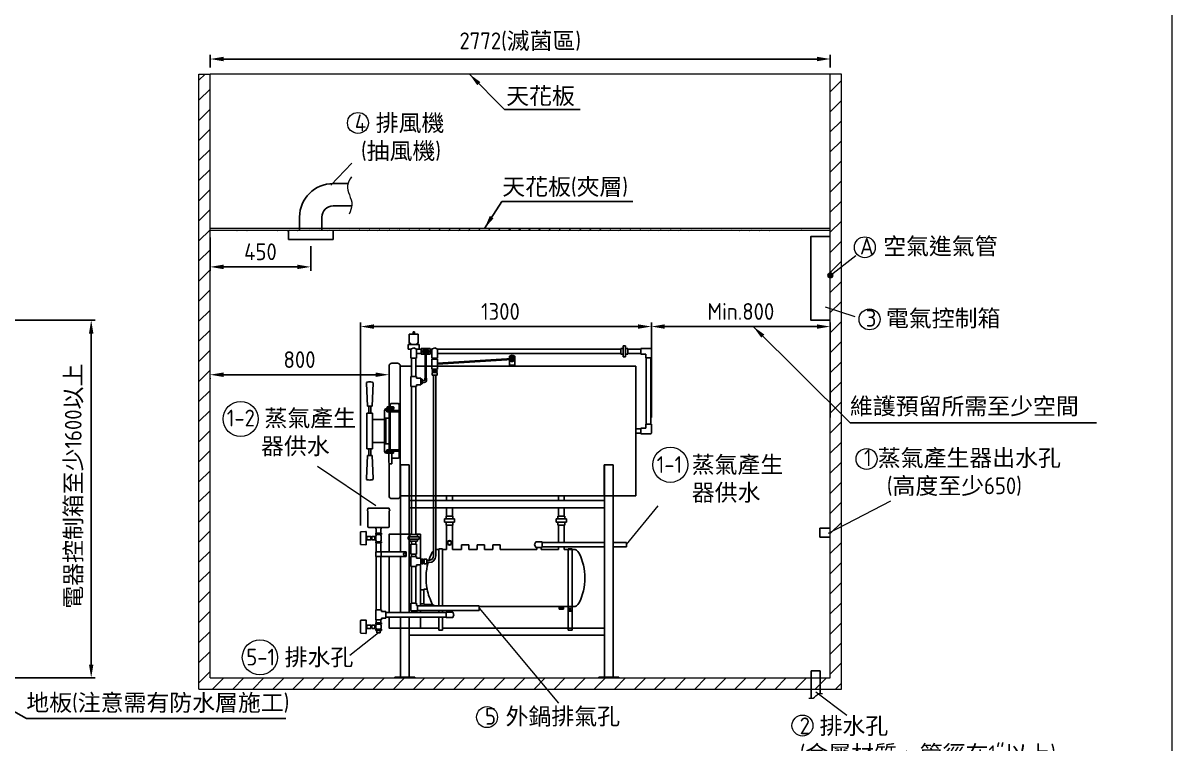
# Model space of a CAD drawing. Header units: millimetres. Extents: x -210824 to -199104, y -6472 to 1768.
# Drawn here: x -204240 to -199104, y -4334 to -1115 of the extents above; entities that cross this region are included whole.
import ezdxf

# ---------------------------------------------------------------- set-up
doc = ezdxf.new("R2010")
doc.units = ezdxf.units.MM
doc.linetypes.add('HIDDEN', pattern=[9.525, 6.35, -3.175])
doc.linetypes.add('HIDDEN2', pattern=[4.7625, 3.175, -1.5875])
doc.layers.get('0').update_dxf_attribs({"lineweight": 25})
for name, color, linetype, lineweight in [('D', 3, 'Continuous', 13), ('F', 7, 'Continuous', 15), ('H', 2, 'HIDDEN', 15), ('HIDDEN', 1, 'HIDDEN2', 9), ('S', 4, 'Continuous', 15), ('線段', 7, 'Continuous', 25)]:
    doc.layers.add(name, color=color, linetype=linetype, lineweight=lineweight)
doc.styles.get("Standard").update_dxf_attribs({"font": 'KAIU.TTF'})
doc.styles.add('STU25', font='isocp2.shx')
doc.dimstyles.new('STU25', dxfattribs={"dimscale": 30, "dimtxt": 2.5, "dimasz": 2, "dimexe": 0.6, "dimexo": 1, "dimgap": 1, "dimtad": 1, "dimdsep": 46, "dimtxsty": 'STU25', "dimcen": 2, "dimazin": 2, "dimtfac": 1, "dimtmove": 0, "dimatfit": 3, "dimfxl": 0, "dimtolj": 1, "dimtzin": 0, "dimarcsym": 0})
doc.dimstyles.new('STU25$7', dxfattribs={"dimscale": 30, "dimtxt": 2.5, "dimasz": 2, "dimexe": 1.25, "dimexo": 0.625, "dimgap": 1, "dimtad": 0, "dimdec": 4, "dimdsep": 46, "dimtxsty": 'STU25', "dimcen": 2.5, "dimazin": 2, "dimtfac": 1, "dimtdec": 4, "dimtmove": 0, "dimatfit": 3, "dimfxl": 0, "dimtolj": 1, "dimtzin": 0, "dimarcsym": 0})

# ---------------------------------------------------------------- blocks, each defined once
blk = doc.blocks.new('*D1')
at = {"layer": 'D', "color": 0, "lineweight": -2}
for p, q in [((-202731.5, -3361.7), (-202731.5, -2454.4)), ((-201431.5, -2879.4), (-201431.5, -2454.4)), ((-202671.5, -2472.4), (-201491.5, -2472.4))]:
    blk.add_line(p, q, dxfattribs=at)
at = {"layer": 'D', "color": 0}
for points in [[(-202671.5, -2462.4), (-202671.5, -2482.4), (-202731.5, -2472.4)], [(-201491.5, -2482.4), (-201491.5, -2462.4), (-201431.5, -2472.4)]]:
    blk.add_solid(points, dxfattribs=at)
at = {"layer": 'Defpoints', "color": 0}
for p in [(-201431.5, -2472.4), (-201431.5, -2909.4), (-202731.5, -3391.7)]:
    blk.add_point(p, dxfattribs=at)
at = {"layer": 'D', "color": 0, "insert": (-202105.9, -2404.9), "char_height": 75, "attachment_point": 5, "style": 'STU25'}
blk.add_mtext('\\A1;1300', dxfattribs=at)
blk = doc.blocks.new('*D3')
at = {"layer": 'D', "color": 0, "lineweight": -2}
for p, q in [((-203403.7, -2073.5), (-203403.7, -2223.5)), ((-202953.7, -2112.7), (-202953.7, -2223.5)), ((-203343.7, -2205.5), (-203013.7, -2205.5))]:
    blk.add_line(p, q, dxfattribs=at)
at = {"layer": 'D', "color": 0}
for points in [[(-203343.7, -2195.5), (-203343.7, -2215.5), (-203403.7, -2205.5)], [(-203013.7, -2215.5), (-203013.7, -2195.5), (-202953.7, -2205.5)]]:
    blk.add_solid(points, dxfattribs=at)
at = {"layer": 'Defpoints', "color": 0}
for p in [(-203403.7, -2043.5), (-202953.7, -2082.7), (-202953.7, -2205.5)]:
    blk.add_point(p, dxfattribs=at)
at = {"layer": 'D', "color": 0, "insert": (-203178.7, -2138), "char_height": 75, "attachment_point": 5, "style": 'STU25'}
blk.add_mtext('\\A1;450', dxfattribs=at)
blk = doc.blocks.new('*D7')
at = {"layer": 'D', "color": 0, "lineweight": -2}
for p, q in [((-204617.4, -2443.5), (-203917.2, -2443.5)), ((-203935.2, -3983.5), (-203935.2, -2503.5)), ((-204278.5, -4043.5), (-203917.2, -4043.5))]:
    blk.add_line(p, q, dxfattribs=at)
at = {"layer": 'D', "color": 0}
for points in [[(-203925.2, -2503.5), (-203945.2, -2503.5), (-203935.2, -2443.5)], [(-203945.2, -3983.5), (-203925.2, -3983.5), (-203935.2, -4043.5)]]:
    blk.add_solid(points, dxfattribs=at)
at = {"layer": 'Defpoints', "color": 0}
for p in [(-204647.4, -2443.5), (-203935.2, -2443.5), (-204308.5, -4043.5)]:
    blk.add_point(p, dxfattribs=at)
at = {"layer": 'D', "color": 0, "insert": (-204011.2, -3186), "char_height": 75, "attachment_point": 5, "rotation": 90, "style": 'STU25'}
blk.add_mtext('\\A1;{\\f標楷體|b0|i0|c136|p65;電器控制箱至少}1600{\\f標楷體|b0|i0|c136|p65;以上}', dxfattribs=at)
blk = doc.blocks.new('*D10')
at = {"layer": 'D', "color": 0, "lineweight": -2}
for p, q in [((-203403.7, -1313.5), (-203403.7, -1258.1)), ((-203343.7, -1276.1), (-200691.5, -1276.1)), ((-200631.5, -1313.5), (-200631.5, -1258.1))]:
    blk.add_line(p, q, dxfattribs=at)
at = {"layer": 'D', "color": 0}
for points in [[(-203343.7, -1266.1), (-203343.7, -1286.1), (-203403.7, -1276.1)], [(-200691.5, -1286.1), (-200691.5, -1266.1), (-200631.5, -1276.1)]]:
    blk.add_solid(points, dxfattribs=at)
at = {"layer": 'Defpoints', "color": 0}
for p in [(-200631.5, -1276.1), (-203403.7, -1343.5), (-200631.5, -1343.5)]:
    blk.add_point(p, dxfattribs=at)
at = {"layer": 'D', "color": 0, "insert": (-202017.6, -1198.9), "char_height": 75, "attachment_point": 5, "style": 'STU25'}
blk.add_mtext('\\A1;2772({\\f標楷體|b0|i0|c136|p65;滅菌區})', dxfattribs=at)
blk = doc.blocks.new('*D11')
at = {"layer": 'D', "color": 0, "lineweight": -2}
for p, q in [((-203403.7, -2702.4), (-203403.7, -2705.6)), ((-202663.7, -2687.6), (-203343.7, -2687.6)), ((-202603.7, -2691.5), (-202603.7, -2705.6))]:
    blk.add_line(p, q, dxfattribs=at)
at = {"layer": 'D', "color": 0}
for points in [[(-203343.7, -2677.6), (-203343.7, -2697.6), (-203403.7, -2687.6)], [(-202663.7, -2697.6), (-202663.7, -2677.6), (-202603.7, -2687.6)]]:
    blk.add_solid(points, dxfattribs=at)
at = {"layer": 'Defpoints', "color": 0}
for p in [(-202603.7, -2661.5), (-203403.7, -2672.4), (-203403.7, -2687.6)]:
    blk.add_point(p, dxfattribs=at)
at = {"layer": 'D', "color": 0, "insert": (-203004, -2620.1), "char_height": 75, "attachment_point": 5, "style": 'STU25'}
blk.add_mtext('\\A1;{\\Fisocp2.shx;800}', dxfattribs=at)
blk = doc.blocks.new('*D18')
at = {"layer": 'D', "color": 0, "lineweight": -2}
for p, q in [((-201431.5, -2879.4), (-201431.5, -2454.4)), ((-200631.5, -2879.4), (-200631.5, -2454.4)), ((-201371.5, -2472.4), (-200691.5, -2472.4))]:
    blk.add_line(p, q, dxfattribs=at)
at = {"layer": 'D', "color": 0}
for points in [[(-201371.5, -2462.4), (-201371.5, -2482.4), (-201431.5, -2472.4)], [(-200691.5, -2482.4), (-200691.5, -2462.4), (-200631.5, -2472.4)]]:
    blk.add_solid(points, dxfattribs=at)
at = {"layer": 'Defpoints', "color": 0}
for p in [(-200631.5, -2472.4), (-201431.5, -2909.4), (-200631.5, -2909.4)]:
    blk.add_point(p, dxfattribs=at)
at = {"layer": 'D', "color": 0, "insert": (-201031.5, -2404.9), "char_height": 75, "attachment_point": 5, "style": 'STU25'}
blk.add_mtext('\\A1;Min.800', dxfattribs=at)

msp = doc.modelspace()

# ---------------------------------------------------------------- hatches: boundary and pattern name
msp.add_hatch(color=256).paths.add_polyline_path([(-200620.701, -2243.545, 1), (-200642.222, -2243.545, 1)])
at = {"layer": 'H', "ltscale": 5}
h = msp.add_hatch(dxfattribs=at)
h.set_pattern_fill('ANSI31', color=256, scale=20, style=0)
h.set_pattern_definition([(45, (30712.89, 16012.42), (-44.90128, 44.90128), [])])
h.paths.add_polyline_path([(-203453.658, -4093.545), (-203453.658, -1343.545), (-203403.658, -1343.545), (-203403.658, -4043.545), (-200631.462, -4043.545), (-200631.462, -1343.545), (-200581.462, -1343.545), (-200581.462, -4093.545)])
at = {"layer": 'H'}
h = msp.add_hatch(dxfattribs=at)
h.set_pattern_fill('ANSI31', color=256, scale=10, style=0)
h.set_pattern_definition([(45, (30432.072, 15472.745), (-22.4506403, 22.4506403), [])])
edge = h.paths.add_edge_path()
edge.add_line((-200631.462, -2043.545), (-203403.658, -2043.545))
edge.add_line((-200631.462, -2033.545), (-203403.658, -2033.545))

# ---------------------------------------------------------------- linework, layer by layer
for p, q in [((-202853.658, -1832.797), (-202787.737, -1832.797)), ((-202853.658, -1932.797), (-202770.363, -1932.797)), ((-203003.658, -2043.545), (-203003.658, -1982.797)), ((-202903.658, -2043.545), (-202903.658, -1982.797)), ((-203053.658, -2043.545), (-203053.658, -2082.689)), ((-202853.658, -2043.545), (-202853.658, -2082.689)), ((-203053.658, -2082.689), (-202853.658, -2082.689)), ((-202513.658, -2506.528), (-202473.658, -2506.528)), ((-202513.658, -2546.528), (-202513.658, -2506.528)), ((-202496.658, -2496.528), (-202490.658, -2496.528)), ((-202496.658, -2506.528), (-202496.658, -2496.528)), ((-202490.658, -2506.528), (-202490.658, -2496.528)), ((-202473.658, -2546.528), (-202473.658, -2506.528)), ((-202518.658, -2553.038), (-202468.658, -2553.038)), ((-202518.658, -2563.038), (-202518.658, -2553.038)), ((-202518.658, -2573.038), (-202518.658, -2563.038)), ((-202513.658, -2546.528), (-202508.658, -2546.528)), ((-202508.658, -2553.038), (-202508.658, -2546.528)), ((-202478.658, -2553.038), (-202478.658, -2546.528)), ((-202478.658, -2546.528), (-202473.658, -2546.528)), ((-202468.658, -2563.038), (-202468.658, -2553.038)), ((-202468.658, -2573.038), (-202468.658, -2563.038)), ((-201547.26, -2558.038), (-201557.26, -2558.038)), ((-201557.26, -2608.038), (-201557.26, -2558.038)), ((-201547.26, -2608.038), (-201547.26, -2558.038)), ((-202506.158, -2573.038), (-202518.658, -2573.038)), ((-202493.658, -2568.038), (-202506.158, -2573.038)), ((-202506.158, -2573.038), (-202506.158, -2613.038)), ((-202506.158, -2613.038), (-202481.158, -2613.038)), ((-202503.658, -2695.143), (-202503.658, -2613.038)), ((-202503.658, -2613.038), (-202483.658, -2613.038)), ((-202481.158, -2573.038), (-202493.658, -2568.038)), ((-202483.658, -2613.038), (-202483.658, -2695.143)), ((-202468.658, -2573.038), (-202481.158, -2573.038)), ((-202460.24, -2573.038), (-202481.158, -2573.038)), ((-202481.158, -2613.038), (-202481.158, -2573.038)), ((-202460.24, -2593.038), (-202481.158, -2593.038)), ((-202460.24, -2570.538), (-202444.458, -2570.538)), ((-202460.24, -2570.538), (-202460.24, -2595.538)), ((-202460.24, -2595.538), (-202444.458, -2595.538)), ((-202442.24, -2583.038), (-202442.24, -2702.946)), ((-202438.24, -2583.038), (-202438.24, -2702.946)), ((-202436.022, -2570.538), (-202420.24, -2570.538)), ((-202436.022, -2595.538), (-202420.24, -2595.538)), ((-202420.24, -2595.538), (-202420.24, -2570.538)), ((-202420.24, -2573.038), (-202412.365, -2573.038)), ((-202420.24, -2593.038), (-202412.365, -2593.038)), ((-202399.865, -2568.038), (-202412.365, -2573.038)), ((-202412.365, -2573.038), (-202412.365, -2613.038)), ((-202412.365, -2613.038), (-202387.365, -2613.038)), ((-202412.365, -2618.038), (-202387.365, -2618.038)), ((-202412.365, -2618.038), (-202412.365, -2663.038)), ((-202409.865, -2613.038), (-202409.865, -2618.038)), ((-202387.365, -2573.038), (-202399.865, -2568.038)), ((-202389.865, -2613.038), (-202389.865, -2618.038)), ((-202387.365, -2573.038), (-201567.26, -2573.038)), ((-202387.365, -2613.038), (-202387.365, -2573.038)), ((-202387.365, -2593.038), (-201567.26, -2593.038)), ((-202387.365, -2635.787), (-202053.658, -2615.743)), ((-202387.365, -2663.038), (-202387.365, -2618.038)), ((-202053.658, -2600.12), (-202066.158, -2605.12)), ((-202066.158, -2605.12), (-202066.158, -2615.743)), ((-202041.158, -2605.12), (-202053.658, -2600.12)), ((-202041.158, -2645.12), (-202041.158, -2605.12)), ((-201557.26, -2570.538), (-201567.26, -2570.538)), ((-201567.26, -2570.538), (-201567.26, -2595.538)), ((-201567.26, -2573.038), (-201567.26, -2593.038)), ((-201557.26, -2595.538), (-201567.26, -2595.538)), ((-201557.26, -2570.538), (-201557.26, -2595.538)), ((-201547.26, -2608.038), (-201557.26, -2608.038)), ((-201537.26, -2570.538), (-201547.26, -2570.538)), ((-201547.26, -2570.538), (-201547.26, -2595.538)), ((-201537.26, -2595.538), (-201547.26, -2595.538)), ((-201537.26, -2570.538), (-201537.26, -2595.538)), ((-201479.162, -2573.038), (-201537.26, -2573.038)), ((-201479.162, -2593.038), (-201537.26, -2593.038)), ((-201479.162, -2570.538), (-201433.465, -2570.538)), ((-201479.162, -2570.538), (-201479.162, -2595.538)), ((-201479.162, -2595.538), (-201456.465, -2595.538)), ((-201456.465, -2595.538), (-201456.465, -2612.652)), ((-201456.465, -2612.652), (-201431.465, -2612.652)), ((-201453.965, -2909.424), (-201453.965, -2612.652)), ((-201433.965, -2909.424), (-201433.965, -2612.652)), ((-201433.965, -2612.652), (-201431.465, -2612.652)), ((-201431.465, -2612.652), (-201431.465, -2572.538)), ((-202603.658, -2661.538), (-202603.658, -2648.538)), ((-202603.658, -2830.966), (-202603.658, -2661.538)), ((-202591.658, -2636.538), (-202565.658, -2636.538)), ((-202553.658, -2648.538), (-202553.658, -2689.038)), ((-202553.658, -2649.038), (-202503.658, -2649.038)), ((-202553.658, -2669.038), (-202553.658, -3209.038)), ((-202483.658, -2649.038), (-201500.162, -2649.038)), ((-202412.365, -2663.038), (-202387.365, -2663.038)), ((-202410.929, -2668.038), (-202388.957, -2668.038)), ((-202410.929, -2668.038), (-202410.929, -2673.038)), ((-202408.25, -2663.038), (-202408.25, -2668.038)), ((-202408.25, -2668.038), (-202391.031, -2668.038)), ((-202391.031, -2663.038), (-202391.031, -2668.038)), ((-202388.957, -2668.038), (-202388.957, -2673.038)), ((-202387.365, -2639.787), (-202053.658, -2619.743)), ((-202066.158, -2619.743), (-202066.158, -2645.12)), ((-202066.158, -2645.12), (-202041.158, -2645.12)), ((-202063.658, -2649.038), (-202063.658, -2645.12)), ((-202043.658, -2645.12), (-202043.658, -2649.038)), ((-201500.162, -3229.538), (-201500.162, -2649.038)), ((-202506.158, -2695.143), (-202506.158, -2740.143)), ((-202506.158, -2695.143), (-202481.158, -2695.143)), ((-202481.158, -2702.643), (-202481.158, -2695.143)), ((-202461.158, -2702.643), (-202481.158, -2702.643)), ((-202461.158, -2702.643), (-202461.158, -2732.643)), ((-202461.158, -2706.96), (-202456.158, -2706.96)), ((-202461.158, -2728.932), (-202461.158, -2706.96)), ((-202461.158, -2726.253), (-202461.158, -2709.034)), ((-202456.158, -2706.96), (-202456.158, -2728.932)), ((-202456.158, -2713.946), (-202447.24, -2713.946)), ((-202456.158, -2721.946), (-202447.24, -2721.946)), ((-202444.24, -2702.946), (-202444.24, -2710.946)), ((-202436.24, -2702.946), (-202444.24, -2702.946)), ((-202436.24, -2710.946), (-202436.24, -2702.946)), ((-202388.957, -2673.038), (-202410.929, -2673.038)), ((-202410.929, -2678.038), (-202388.957, -2678.038)), ((-202410.929, -2678.038), (-202410.929, -2688.916)), ((-202388.957, -2688.916), (-202410.929, -2688.916)), ((-202408.25, -2673.038), (-202408.25, -2678.038)), ((-202408.25, -2678.038), (-202391.031, -2678.038)), ((-202404.865, -3497.554), (-202404.865, -2688.916)), ((-202394.865, -3497.554), (-202394.865, -2688.916)), ((-202391.031, -2673.038), (-202391.031, -2678.038)), ((-202388.957, -2678.038), (-202388.957, -2688.916)), ((-202700.642, -2828.897), (-202705.142, -2725.743)), ((-202675.155, -2725.994), (-202679.642, -2828.897)), ((-202506.158, -2740.143), (-202481.158, -2740.143)), ((-202503.658, -3402.251), (-202503.658, -2740.143)), ((-202483.658, -2740.143), (-202483.658, -3402.251)), ((-202461.158, -2732.643), (-202481.158, -2732.643)), ((-202481.158, -2732.643), (-202481.158, -2740.143)), ((-202461.158, -2728.932), (-202456.158, -2728.932)), ((-202598.658, -2821.829), (-202598.658, -2830.966)), ((-202593.658, -2816.829), (-202563.658, -2816.829)), ((-202558.658, -2821.829), (-202558.658, -3056.247)), ((-202703.642, -2861.538), (-202703.642, -2878.038)), ((-202677.642, -2859.038), (-202701.142, -2859.038)), ((-202679.642, -2828.897), (-202700.642, -2828.897)), ((-202694.892, -2828.897), (-202694.892, -2859.038)), ((-202685.392, -2859.038), (-202685.392, -2828.897)), ((-202677.642, -2859.038), (-202677.642, -3019.038)), ((-202623.658, -2846.538), (-202603.658, -2846.538)), ((-202623.658, -3031.038), (-202623.658, -2847.038)), ((-202615.658, -2839.038), (-202583.658, -2839.038)), ((-202583.658, -2845.038), (-202615.452, -2845.038)), ((-202613.658, -2854.038), (-202613.658, -2848.038)), ((-202613.658, -2848.038), (-202558.658, -2848.038)), ((-202558.658, -2854.038), (-202613.658, -2854.038)), ((-202611.591, -2830.966), (-202612.676, -2832.05)), ((-202612.676, -2837.954), (-202612.676, -2832.05)), ((-202612.676, -2837.954), (-202611.591, -2839.038)), ((-202611.591, -2830.966), (-202583.724, -2830.966)), ((-202611.591, -2839.038), (-202583.724, -2839.038)), ((-202603.658, -2845.038), (-202603.658, -2848.038)), ((-202603.658, -2854.038), (-202603.658, -3024.038)), ((-202598.658, -2854.038), (-202598.658, -3024.038)), ((-202583.724, -2830.966), (-202582.64, -2832.05)), ((-202582.64, -2837.954), (-202583.724, -2839.038)), ((-202583.658, -2839.038), (-202583.658, -2845.038)), ((-202582.64, -2837.954), (-202582.64, -2832.05)), ((-202558.658, -2848.038), (-202558.658, -2854.038)), ((-202703.642, -2896.538), (-202703.642, -2906.538)), ((-202702.642, -2879.038), (-202702.642, -2895.538)), ((-202702.642, -2907.538), (-202702.642, -2970.538)), ((-202676.642, -2887.538), (-202677.642, -2888.538)), ((-202677.642, -2989.538), (-202677.642, -2888.538)), ((-202676.642, -2887.538), (-202623.658, -2887.538)), ((-202603.658, -2881.538), (-202623.658, -2881.538)), ((-202617.658, -2881.538), (-202617.658, -2996.538)), ((-201479.162, -2926.538), (-201456.465, -2926.538)), ((-201479.162, -2926.538), (-201479.162, -2951.538)), ((-201456.465, -2926.538), (-201456.465, -2909.424)), ((-201456.465, -2909.424), (-201431.465, -2909.424)), ((-201433.965, -2909.424), (-201431.465, -2909.424)), ((-201431.465, -2909.424), (-201431.465, -2949.538)), ((-202703.642, -2981.538), (-202703.642, -2971.538)), ((-202703.642, -2971.538), (-202703.642, -2981.538)), ((-201479.162, -2929.038), (-201500.237, -2929.038)), ((-201500.237, -2949.038), (-201479.162, -2949.038)), ((-201479.162, -2949.038), (-201479.162, -2929.038)), ((-201479.162, -2949.038), (-201479.162, -2929.038)), ((-201479.162, -2951.538), (-201433.465, -2951.538)), ((-202703.642, -3000.038), (-202703.642, -3016.538)), ((-202702.642, -2982.538), (-202702.642, -2999.038)), ((-202702.642, -2999.038), (-202702.642, -2982.538)), ((-202677.642, -3019.038), (-202701.142, -3019.038)), ((-202694.892, -3049.179), (-202694.892, -3019.038)), ((-202685.392, -3019.038), (-202685.392, -3049.179)), ((-202676.642, -2990.538), (-202677.642, -2989.538)), ((-202623.658, -2990.538), (-202676.642, -2990.538)), ((-202623.658, -2996.538), (-202603.658, -2996.538)), ((-202558.658, -3024.038), (-202613.658, -3024.038)), ((-202613.658, -3024.038), (-202613.658, -3030.038)), ((-202613.658, -3030.038), (-202558.658, -3030.038)), ((-202603.658, -3030.038), (-202603.658, -3031.538)), ((-202598.658, -3030.038), (-202598.658, -3033.038)), ((-202558.658, -3030.038), (-202558.658, -3024.038)), ((-202700.642, -3049.179), (-202705.142, -3152.333)), ((-202679.642, -3049.179), (-202700.642, -3049.179)), ((-202675.155, -3152.082), (-202679.642, -3049.179)), ((-202603.658, -3031.538), (-202623.658, -3031.538)), ((-202617.658, -3031.538), (-202617.658, -3031.538)), ((-202583.658, -3039.038), (-202615.658, -3039.038)), ((-202583.658, -3033.038), (-202615.452, -3033.038)), ((-202604.511, -3077.458), (-202604.511, -3039.038)), ((-202603.426, -3085.512), (-202604.511, -3077.458)), ((-202591.889, -3085.512), (-202590.805, -3077.458)), ((-202590.805, -3077.458), (-202590.805, -3039.038)), ((-202590.805, -3061.247), (-202563.658, -3061.247)), ((-202583.658, -3033.038), (-202583.658, -3039.038)), ((-202603.658, -3216.538), (-202603.658, -3085.512)), ((-202603.426, -3085.512), (-202591.889, -3085.512)), ((-202553.658, -3229.538), (-202553.658, -3090.545)), ((-202553.658, -3090.545), (-202513.658, -3090.545)), ((-202552.658, -3480.163), (-202552.658, -3090.545)), ((-202514.658, -3090.545), (-202514.658, -3751.038)), ((-202513.658, -3229.538), (-202513.658, -3090.545)), ((-201641.658, -3229.538), (-201641.658, -3090.545)), ((-201641.658, -3090.545), (-201601.658, -3090.545)), ((-201640.658, -4040.545), (-201640.658, -3090.545)), ((-201602.658, -3090.545), (-201602.658, -4040.545)), ((-201601.658, -3229.538), (-201601.658, -3090.545)), ((-202603.658, -3216.538), (-202603.658, -3229.538)), ((-202553.658, -3229.538), (-202553.658, -3189.038)), ((-202553.658, -3229.538), (-201500.162, -3229.538)), ((-202346.658, -3250.545), (-202346.658, -3229.538)), ((-202320.658, -3229.538), (-202320.658, -3250.545)), ((-201846.658, -3250.545), (-201846.658, -3229.538)), ((-201820.658, -3229.538), (-201820.658, -3250.545)), ((-202698.835, -3284.038), (-202698.835, -3290.254)), ((-202698.835, -3284.038), (-202602.835, -3284.038)), ((-202602.835, -3290.254), (-202602.835, -3284.038)), ((-202591.658, -3241.538), (-202565.658, -3241.538)), ((-202514.658, -3250.545), (-201640.658, -3250.545)), ((-201640.658, -3282.545), (-202514.658, -3282.545)), ((-202346.658, -3319.538), (-202346.658, -3282.545)), ((-202320.658, -3282.545), (-202320.658, -3319.538)), ((-201846.658, -3319.538), (-201846.658, -3282.545)), ((-201820.658, -3282.545), (-201820.658, -3319.538)), ((-202698.835, -3295.822), (-202698.835, -3366.038)), ((-202602.835, -3366.038), (-202602.835, -3295.822)), ((-202310.658, -3331.538), (-202356.658, -3331.538)), ((-202356.658, -3331.538), (-202356.658, -3347.538)), ((-202318.158, -3319.538), (-202349.158, -3319.538)), ((-202349.158, -3319.538), (-202349.158, -3331.538)), ((-202318.158, -3319.538), (-202318.158, -3331.538)), ((-202310.658, -3347.538), (-202310.658, -3331.538)), ((-201810.658, -3331.538), (-201856.658, -3331.538)), ((-201856.658, -3331.538), (-201856.658, -3347.538)), ((-201818.158, -3319.538), (-201849.158, -3319.538)), ((-201849.158, -3319.538), (-201849.158, -3331.538)), ((-201818.158, -3319.538), (-201818.158, -3331.538)), ((-201810.658, -3347.538), (-201810.658, -3331.538)), ((-202706.991, -3388.565), (-202729.57, -3389.748)), ((-202706.465, -3447.462), (-202706.465, -3389.064)), ((-202607.835, -3371.038), (-202693.835, -3371.038)), ((-202650.835, -3371.038), (-202660.985, -3371.038)), ((-202660.985, -3395.191), (-202660.985, -3377.519)), ((-202640.685, -3371.038), (-202650.835, -3371.038)), ((-202640.685, -3395.191), (-202640.685, -3377.519)), ((-202356.658, -3347.538), (-202310.658, -3347.538)), ((-202349.158, -3347.538), (-202349.158, -3359.538)), ((-202349.158, -3359.538), (-202318.158, -3359.538)), ((-202346.658, -3469.538), (-202346.658, -3359.538)), ((-202320.658, -3359.538), (-202320.658, -3469.538)), ((-202318.158, -3347.538), (-202318.158, -3359.538)), ((-201856.658, -3347.538), (-201810.658, -3347.538)), ((-201849.158, -3347.538), (-201849.158, -3359.538)), ((-201849.158, -3359.538), (-201818.158, -3359.538)), ((-201846.658, -3437.038), (-201846.658, -3359.538)), ((-201820.658, -3359.538), (-201820.658, -3437.038)), ((-201818.158, -3347.538), (-201818.158, -3359.538)), ((-200678.806, -3373.545), (-200631.462, -3373.545)), ((-200678.806, -3373.545), (-200678.806, -3413.545)), ((-202731.465, -3391.745), (-202731.465, -3444.781)), ((-202706.465, -3416.763), (-202703.207, -3416.763)), ((-202706.465, -3419.763), (-202703.207, -3419.763)), ((-202685.628, -3410.763), (-202703.207, -3410.763)), ((-202703.207, -3410.763), (-202703.207, -3425.763)), ((-202703.207, -3425.763), (-202685.628, -3425.763)), ((-202685.628, -3425.763), (-202685.628, -3410.763)), ((-202685.628, -3412.763), (-202681.28, -3412.763)), ((-202685.628, -3423.763), (-202681.28, -3423.763)), ((-202668.048, -3410.763), (-202681.28, -3410.763)), ((-202681.28, -3425.763), (-202681.28, -3410.763)), ((-202681.28, -3425.763), (-202668.048, -3425.763)), ((-202668.048, -3425.763), (-202668.048, -3410.763)), ((-202668.048, -3412.763), (-202663.242, -3412.763)), ((-202668.048, -3423.763), (-202663.242, -3423.763)), ((-202663.335, -3396.595), (-202638.335, -3396.595)), ((-202663.335, -3396.595), (-202663.335, -3401.595)), ((-202663.335, -3401.595), (-202638.335, -3401.595)), ((-202663.335, -3434.932), (-202638.335, -3434.932)), ((-202663.335, -3439.932), (-202663.335, -3434.932)), ((-202663.335, -3439.932), (-202638.335, -3439.932)), ((-202663.242, -3423.763), (-202663.242, -3412.763)), ((-202660.985, -3395.191), (-202660.985, -3396.595)), ((-202660.985, -3396.595), (-202640.685, -3396.595)), ((-202660.835, -3480.163), (-202660.835, -3439.932)), ((-202640.835, -3439.932), (-202640.835, -3480.163)), ((-202640.685, -3396.595), (-202640.685, -3395.191)), ((-202638.335, -3401.595), (-202638.335, -3396.595)), ((-202638.335, -3434.932), (-202638.335, -3439.932)), ((-202518.658, -3412.251), (-202468.658, -3412.251)), ((-202518.658, -3422.251), (-202518.658, -3412.251)), ((-202518.658, -3422.251), (-202468.658, -3422.251)), ((-202510.658, -3402.251), (-202510.658, -3412.251)), ((-202510.658, -3402.251), (-202476.658, -3402.251)), ((-202510.658, -3432.251), (-202510.658, -3422.251)), ((-202510.658, -3432.251), (-202476.658, -3432.251)), ((-202506.158, -3432.251), (-202481.158, -3432.251)), ((-202503.658, -3432.251), (-202503.658, -3445.596)), ((-202483.658, -3432.251), (-202483.658, -3445.596)), ((-202476.658, -3402.251), (-202476.658, -3412.251)), ((-202476.658, -3432.251), (-202476.658, -3422.251)), ((-202468.658, -3422.251), (-202468.658, -3412.251)), ((-202463.658, -3400.545), (-202463.658, -3507.251)), ((-201948.361, -3434.538), (-201953.361, -3447.038)), ((-201918.954, -3434.538), (-201948.361, -3434.538)), ((-201918.954, -3434.538), (-201918.954, -3459.538)), ((-201918.954, -3437.038), (-201640.658, -3437.038)), ((-201602.658, -3437.038), (-201541.952, -3437.038)), ((-201541.952, -3457.038), (-201541.952, -3437.038)), ((-200678.806, -3413.545), (-200631.462, -3413.545)), ((-202706.991, -3447.961), (-202729.57, -3446.778)), ((-202662.835, -3480.163), (-202662.835, -3500.163)), ((-202660.835, -3480.163), (-202662.835, -3480.163)), ((-202527.148, -3480.163), (-202660.835, -3480.163)), ((-202639.367, -3480.163), (-202639.367, -3500.163)), ((-202527.148, -3480.163), (-202527.148, -3500.163)), ((-202506.158, -3445.596), (-202506.158, -3490.596)), ((-202506.158, -3445.596), (-202481.158, -3445.596)), ((-202506.158, -3490.596), (-202481.158, -3490.596)), ((-202503.658, -3490.596), (-202503.658, -3499.751)), ((-202483.658, -3490.596), (-202483.658, -3499.751)), ((-202481.158, -3445.596), (-202481.158, -3490.596)), ((-202387.214, -3468.538), (-202381.436, -3468.538)), ((-202381.436, -3466.538), (-202381.436, -3721.511)), ((-202381.436, -3466.538), (-202364.436, -3466.538)), ((-202364.436, -3466.538), (-202364.436, -3721.511)), ((-202364.436, -3468.538), (-202358.658, -3468.538)), ((-202358.658, -3468.538), (-202358.658, -3469.538)), ((-202358.658, -3469.538), (-202346.658, -3469.538)), ((-202320.658, -3469.538), (-202280.158, -3469.538)), ((-202280.158, -3469.538), (-202280.158, -3448.538)), ((-202280.158, -3448.538), (-202247.158, -3448.538)), ((-202247.158, -3448.538), (-202247.158, -3469.538)), ((-202247.158, -3469.538), (-202210.158, -3469.538)), ((-202210.158, -3448.538), (-202177.158, -3448.538)), ((-202210.158, -3469.538), (-202210.158, -3448.538)), ((-202177.158, -3448.538), (-202177.158, -3469.538)), ((-202177.158, -3469.538), (-202140.158, -3469.538)), ((-202140.158, -3448.538), (-202107.158, -3448.538)), ((-202140.158, -3469.538), (-202140.158, -3448.538)), ((-202107.158, -3448.538), (-202107.158, -3469.538)), ((-202107.158, -3469.538), (-201943.658, -3469.538)), ((-201953.361, -3447.038), (-201948.361, -3459.538)), ((-201918.954, -3459.538), (-201948.361, -3459.538)), ((-201943.658, -3469.538), (-201943.658, -3459.538)), ((-201923.658, -3459.538), (-201923.658, -3469.538)), ((-201923.658, -3469.538), (-201846.658, -3469.538)), ((-201918.954, -3457.038), (-201640.658, -3457.038)), ((-201846.658, -3469.538), (-201846.658, -3457.038)), ((-201820.658, -3457.038), (-201820.658, -3469.538)), ((-201820.658, -3469.538), (-201808.658, -3469.538)), ((-201808.658, -3468.538), (-201808.658, -3469.538)), ((-201780.101, -3468.538), (-201808.658, -3468.538)), ((-201802.879, -3466.538), (-201802.879, -3829.13)), ((-201802.879, -3466.538), (-201785.879, -3466.538)), ((-201785.879, -3466.538), (-201785.879, -3829.13)), ((-201602.658, -3457.038), (-201541.952, -3457.038)), ((-202527.148, -3500.163), (-202662.835, -3500.163)), ((-202660.835, -3738.538), (-202660.835, -3500.163)), ((-202640.835, -3500.163), (-202640.835, -3738.538)), ((-202552.658, -3751.038), (-202552.658, -3500.163)), ((-202506.158, -3499.751), (-202481.158, -3499.751)), ((-202506.158, -3499.751), (-202506.158, -3544.751)), ((-202481.158, -3507.251), (-202481.158, -3499.751)), ((-202461.158, -3507.251), (-202481.158, -3507.251)), ((-202481.158, -3537.251), (-202481.158, -3544.751)), ((-202461.158, -3537.251), (-202481.158, -3537.251)), ((-202463.658, -3537.251), (-202463.658, -3721.511)), ((-202461.158, -3507.251), (-202461.158, -3537.251)), ((-202461.158, -3513.642), (-202456.158, -3513.642)), ((-202461.158, -3530.861), (-202461.158, -3513.642)), ((-202461.158, -3515.251), (-202461.158, -3529.251)), ((-202461.158, -3530.861), (-202456.158, -3530.861)), ((-202456.158, -3533.54), (-202456.158, -3511.568)), ((-202456.158, -3511.568), (-202451.158, -3511.568)), ((-202456.158, -3530.861), (-202456.158, -3513.642)), ((-202456.158, -3533.54), (-202451.158, -3533.54)), ((-202451.158, -3511.568), (-202451.158, -3533.54)), ((-202451.158, -3513.642), (-202446.158, -3513.642)), ((-202451.158, -3530.861), (-202446.158, -3530.861)), ((-202446.158, -3511.568), (-202435.28, -3511.568)), ((-202446.158, -3533.54), (-202446.158, -3511.568)), ((-202446.158, -3530.861), (-202446.158, -3513.642)), ((-202446.158, -3533.54), (-202435.28, -3533.54)), ((-202435.28, -3511.568), (-202435.28, -3533.54)), ((-202435.28, -3517.554), (-202424.865, -3517.554)), ((-202435.28, -3527.554), (-202424.865, -3527.554)), ((-202506.158, -3544.751), (-202481.158, -3544.751)), ((-202503.658, -3709.011), (-202503.658, -3544.751)), ((-202483.658, -3544.751), (-202483.658, -3709.011)), ((-202448.668, -3649.538), (-202463.658, -3649.538)), ((-202448.668, -3646.538), (-202448.668, -3714.538)), ((-202448.668, -3646.538), (-202433.668, -3646.538)), ((-202663.335, -3738.538), (-202663.335, -3783.538)), ((-202663.335, -3738.538), (-202638.335, -3738.538)), ((-202638.335, -3746.038), (-202638.335, -3738.538)), ((-202618.335, -3746.038), (-202638.335, -3746.038)), ((-202618.335, -3746.038), (-202618.335, -3776.038)), ((-202506.158, -3709.011), (-202506.158, -3739.011)), ((-202506.158, -3709.011), (-202481.158, -3709.011)), ((-202476.158, -3744.011), (-202501.158, -3744.011)), ((-202481.158, -3719.011), (-202481.158, -3709.011)), ((-202476.158, -3719.011), (-202481.158, -3719.011)), ((-202476.158, -3719.011), (-202476.158, -3744.011)), ((-202201.777, -3721.511), (-202476.158, -3721.511)), ((-202201.777, -3741.511), (-202476.158, -3741.511)), ((-202448.668, -3711.538), (-202463.658, -3711.538)), ((-202463.658, -3741.511), (-202463.658, -3751.038)), ((-202448.668, -3714.538), (-202409.454, -3714.538)), ((-202381.436, -3741.511), (-202381.436, -3751.038)), ((-202364.436, -3741.511), (-202364.436, -3751.038)), ((-202348.361, -3748.538), (-202318.954, -3748.538)), ((-202348.361, -3773.538), (-202348.361, -3748.538)), ((-202343.658, -3748.538), (-202343.658, -3741.511)), ((-202323.658, -3741.511), (-202323.658, -3748.538)), ((-202313.954, -3761.038), (-202318.954, -3748.538)), ((-202201.777, -3721.511), (-202201.777, -3741.511)), ((-202201.777, -3723.538), (-201808.658, -3723.538)), ((-201843.658, -3723.538), (-201843.658, -3735.538)), ((-201843.658, -3735.538), (-201823.658, -3735.538)), ((-201823.658, -3723.538), (-201823.658, -3735.538)), ((-201808.658, -3724.538), (-201808.658, -3723.538)), ((-201780.101, -3724.538), (-201808.658, -3724.538)), ((-201808.658, -3724.538), (-201780.101, -3724.538)), ((-201802.879, -3744.538), (-201785.879, -3744.538)), ((-202731.465, -3787.734), (-202731.465, -3840.769)), ((-202706.991, -3784.553), (-202729.57, -3785.736)), ((-202706.465, -3843.45), (-202706.465, -3785.053)), ((-202663.335, -3783.538), (-202638.335, -3783.538)), ((-202663.335, -3797.538), (-202663.335, -3802.538)), ((-202663.335, -3797.538), (-202638.335, -3797.538)), ((-202660.835, -3783.538), (-202660.835, -3797.538)), ((-202640.835, -3783.538), (-202640.835, -3797.538)), ((-202638.335, -3776.038), (-202638.335, -3783.538)), ((-202618.335, -3776.038), (-202638.335, -3776.038)), ((-202638.335, -3802.538), (-202638.335, -3797.538)), ((-202348.361, -3751.038), (-202618.335, -3751.038)), ((-202348.361, -3771.038), (-202618.335, -3771.038)), ((-202552.658, -4040.545), (-202552.658, -3771.038)), ((-202514.658, -3771.038), (-202514.658, -4040.545)), ((-202463.658, -3771.038), (-202463.658, -3820.545)), ((-202381.436, -3771.038), (-202381.436, -3829.13)), ((-202364.436, -3771.038), (-202364.436, -3829.13)), ((-202348.361, -3773.538), (-202318.954, -3773.538)), ((-202318.954, -3773.538), (-202313.954, -3761.038)), ((-202706.991, -3843.95), (-202729.57, -3842.766)), ((-202706.465, -3812.751), (-202702.472, -3812.751)), ((-202706.465, -3815.751), (-202702.472, -3815.751)), ((-202684.894, -3806.751), (-202702.472, -3806.751)), ((-202702.472, -3806.751), (-202702.472, -3821.751)), ((-202702.472, -3821.751), (-202684.894, -3821.751)), ((-202684.894, -3821.751), (-202684.894, -3806.751)), ((-202684.894, -3808.751), (-202680.546, -3808.751)), ((-202684.894, -3819.751), (-202680.546, -3819.751)), ((-202667.313, -3806.751), (-202680.546, -3806.751)), ((-202680.546, -3821.751), (-202680.546, -3806.751)), ((-202680.546, -3821.751), (-202667.313, -3821.751)), ((-202667.313, -3821.751), (-202667.313, -3806.751)), ((-202667.313, -3808.751), (-202662.508, -3808.751)), ((-202667.313, -3819.751), (-202662.508, -3819.751)), ((-202663.335, -3802.538), (-202638.335, -3802.538)), ((-202663.335, -3825.965), (-202638.335, -3825.965)), ((-202663.335, -3830.965), (-202663.335, -3825.965)), ((-202663.335, -3830.965), (-202638.335, -3830.965)), ((-202658.835, -3830.965), (-202658.835, -3842.105)), ((-202658.835, -3842.105), (-202642.835, -3842.105)), ((-202642.835, -3830.965), (-202642.835, -3842.105)), ((-202638.335, -3825.965), (-202638.335, -3830.965)), ((-202514.658, -3820.545), (-202552.658, -3820.545)), ((-202514.658, -3820.545), (-202381.436, -3820.545)), ((-202381.436, -3829.13), (-202364.436, -3829.13)), ((-202364.436, -3820.545), (-201640.658, -3820.545)), ((-201802.879, -3829.13), (-201785.879, -3829.13)), ((-201640.658, -3852.545), (-202514.658, -3852.545)), ((-202578.158, -4040.545), (-202489.158, -4040.545)), ((-202578.158, -4043.545), (-202578.158, -4040.545)), ((-202489.158, -4043.545), (-202578.158, -4043.545)), ((-202514.658, -4040.545), (-202552.658, -4040.545)), ((-202552.658, -4040.545), (-202514.658, -4040.545)), ((-202552.658, -4040.545), (-202514.658, -4040.545)), ((-202489.158, -4043.545), (-202489.158, -4040.545)), ((-201577.158, -4040.545), (-201666.158, -4040.545)), ((-201666.158, -4043.545), (-201666.158, -4040.545)), ((-201666.158, -4043.545), (-201577.158, -4043.545)), ((-201602.658, -4040.545), (-201640.658, -4040.545)), ((-201640.658, -4040.545), (-201602.658, -4040.545)), ((-201602.658, -4040.545), (-201640.658, -4040.545)), ((-201577.158, -4043.545), (-201577.158, -4040.545)), ((-200676.462, -4011.17), (-200716.462, -4011.17)), ((-200716.462, -4011.17), (-200716.462, -4134.427)), ((-200676.462, -4011.17), (-200676.462, -4112.594))]:
    msp.add_line(p, q)
for points in [[(-200631.462, -2069.676), (-200719.047, -2069.676), (-200719.047, -2443.545), (-200631.462, -2443.545)], [(-202438.24, -2590.145), (-202433.085, -2587.169), (-202433.085, -2578.907), (-202440.24, -2574.776), (-202447.395, -2578.907), (-202447.395, -2587.169), (-202442.24, -2590.145)], [(-202059.515, -2619.743), (-202059.515, -2621.125), (-202053.658, -2624.507), (-202047.8, -2621.125), (-202047.8, -2614.361), (-202053.658, -2610.979), (-202059.515, -2614.361), (-202059.515, -2615.743)], [(-202603.658, -3480.163), (-202603.658, -3400.545), (-202503.658, -3400.545)], [(-202483.658, -3400.545), (-202463.658, -3400.545)], [(-202603.658, -3751.038), (-202603.658, -3500.163)], [(-202603.658, -3820.545), (-202603.658, -3771.038)], [(-202463.658, -3820.545), (-202603.658, -3820.545), (-202603.658, -3820.545)]]:
    msp.add_lwpolyline(points)
for centre, radius in [((-200631.462, -2243.545), 10.761), ((-202333.658, -3439.538), 10), ((-202333.658, -3439.538), 8), ((-202533.108, -3490.163), 5.623), ((-201833.658, -3729.538), 2.5), ((-201794.379, -3735.035), 3.5)]:
    msp.add_circle(centre, radius)
for centre, radius, start, end in [((-202853.658, -1982.797), 150, 90, 180), ((-202853.658, -1982.797), 50, 90, 180), ((-202440.24, -2583.038), 13.193, 278.719684, 261.280316), ((-202440.24, -2583.038), 2, 0, 180), ((-202053.658, -2617.743), 11.113, 190.368194, 169.631806), ((-202053.658, -2617.743), 9.013, 192.821376, 167.178624), ((-202053.658, -2617.743), 2, 270, 90), ((-201433.465, -2572.538), 2, 0, 90), ((-202591.658, -2648.538), 12, 90, 180), ((-202565.658, -2648.538), 12, 0, 90), ((-202700.135, -2725.743), 5.007, 101.352885, 180), ((-202690.142, -2775.515), 55.773, 78.648227, 101.352885), ((-202680.148, -2725.736), 5, 357.039064, 78.648227), ((-202447.24, -2710.946), 3, 270, 0), ((-202447.24, -2710.946), 11, 270, 0), ((-202593.658, -2821.829), 5, 90, 180), ((-202563.658, -2821.829), 5, 0, 90), ((-202701.142, -2861.538), 2.5, 90, 180), ((-202615.658, -2847.038), 8, 90, 180), ((-202615.452, -2847.038), 2, 90, 165.522488), ((-202702.642, -2878.038), 1, 180, 270), ((-202702.642, -2896.538), 1, 90, 180), ((-202702.642, -2906.538), 1, 180, 270), ((-202702.642, -2971.538), 1, 90, 180), ((-201433.465, -2949.538), 2, 270, 0), ((-202702.642, -2981.538), 1, 180, 270), ((-202702.642, -3000.038), 1, 90, 180), ((-202701.142, -3016.538), 2.5, 180, 270), ((-202615.658, -3031.038), 8, 180, 270), ((-202615.452, -3031.038), 2, 194.477512, 270), ((-202563.658, -3056.247), 5, 270, 0), ((-202700.135, -3152.333), 5.007, 180, 258.647115), ((-202690.142, -3102.561), 55.773, 258.647115, 281.351773), ((-202680.148, -3152.34), 5, 281.351773, 2.960936), ((-202591.658, -3229.538), 12, 180, 270), ((-202565.658, -3229.538), 12, 270, 0), ((-202698.835, -3293.038), 2.5, 96.15064, 263.84936), ((-202699.135, -3290.254), 0.3, 276.15064, 0), ((-202699.135, -3295.822), 0.3, 0, 83.84936), ((-202602.535, -3290.254), 0.3, 180, 263.84936), ((-202602.535, -3295.822), 0.3, 96.15064, 180), ((-202602.835, -3293.038), 2.5, 276.15064, 83.84936), ((-202706.965, -3389.064), 0.5, 0, 93), ((-202693.835, -3366.038), 5, 180, 270), ((-202670.345, -3381.038), 10, 20.605558, 90), ((-202631.325, -3381.038), 10, 90, 159.394442), ((-202607.835, -3366.038), 5, 270, 0), ((-202729.465, -3391.745), 2, 93, 180), ((-202620.311, -3418.263), 42.931, 157.153781, 202.846219), ((-202681.36, -3418.263), 42.931, 337.153781, 22.846219), ((-202729.465, -3444.781), 2, 180, 267), ((-202706.965, -3447.462), 0.5, 267, 0), ((-202185.658, -3596.538), 253, 153.6122, 161.808697), ((-202387.214, -3496.538), 28, 129.078126, 153.6122), ((-202387.214, -3496.538), 28, 90, 105.856956), ((-201780.101, -3496.538), 28, 26.3878, 90), ((-201981.658, -3596.538), 253, 333.6122, 26.3878), ((-202185.658, -3596.538), 253, 164.177087, 191.398312), ((-202424.865, -3497.554), 20, 270, 0), ((-202424.865, -3497.554), 30, 270, 0), ((-202185.658, -3596.538), 253, 191.398312, 207.80107), ((-202501.158, -3739.011), 5, 180, 270), ((-202387.214, -3696.538), 28, 220.005201, 243.110976), ((-201780.101, -3696.538), 28, 270, 333.6122), ((-202729.465, -3787.734), 2, 93, 180), ((-202706.965, -3785.052), 0.5, 0, 93), ((-202729.465, -3840.769), 2, 180, 267), ((-202706.965, -3843.45), 0.5, 267, 0), ((-202641.188, -3814.251), 22.053, 147.917364, 212.082636), ((-202660.482, -3814.251), 22.053, 327.917364, 32.082636)]:
    msp.add_arc(centre, radius, start, end)
at = {"layer": 'D'}
for p, q in [((-202863.962, -1840.749), (-202770.892, -1741.186)), ((-200631.462, -2243.545), (-200516.982, -2155.212)), ((-200653.895, -2384.147), (-200521.781, -2427.468)), ((-202924.127, -3096.178), (-202662.669, -3272.521)), ((-201541.952, -3447.038), (-201400.324, -3273.667)), ((-200640.342, -3396.152), (-200360.532, -3251.81)), ((-202201.777, -3731.511), (-201846.125, -4156.469)), ((-202650.835, -3842.105), (-202779.633, -3942.595)), ((-200696.875, -4105.715), (-200557.4, -4209.713))]:
    msp.add_line(p, q, dxfattribs=at)
for centre, radius in [((-202742.911, -1562.041), 46.868), ((-200477.149, -2117.871), 46.868), ((-200456.199, -2440.209), 46.868), ((-203267.536, -2885.43), 78.5), ((-201346.468, -3090.384), 78.5), ((-200469.301, -3064.432), 46.868), ((-203181.189, -3951.25), 78.5), ((-202165.847, -4218.616), 46.868), ((-200755.942, -4256.243), 46.868)]:
    msp.add_circle(centre, radius, dxfattribs=at)
for points in [[(-202771.423, -1803.22), (-202789.685, -1841.125), (-202770.018, -1927.463), (-202782.661, -1969.579)], [(-200727.125, -4133.287), (-200708.796, -4133.287), (-200682.391, -4113.418), (-200667.169, -4113.418)]]:
    msp.add_spline(points, degree=3, dxfattribs=at)
at = {"layer": 'F', "color": 6}
msp.add_lwpolyline([(-210824.159, 1767.578), (-210824.159, -6472.422), (-199104.159, -6472.422), (-199104.159, 1767.578)], close=True, dxfattribs=at)
msp.add_lwpolyline([(-210824.159, 1767.578), (-210824.159, -6472.422), (-199104.159, -6472.422), (-199104.159, 1767.578)], close=True, dxfattribs=at)
at = {"layer": 'H', "ltscale": 3}
msp.add_line((-201802.879, -3468.538), (-201785.879, -3468.538), dxfattribs=at)
at = {"layer": 'HIDDEN', "ltscale": 8}
msp.add_line((-202485.658, -2613.038), (-202501.658, -2613.038), dxfattribs=at)
at = {"layer": 'S'}
for p, q in [((-203453.658, -4093.545), (-203453.658, -1343.545)), ((-203453.658, -1343.545), (-203403.658, -1343.545)), ((-203403.658, -4043.545), (-203403.658, -1343.545)), ((-200631.462, -1343.545), (-203403.658, -1343.545)), ((-200631.462, -4043.545), (-200631.462, -1343.545)), ((-200581.462, -1343.545), (-200631.462, -1343.545)), ((-200581.462, -4093.545), (-200581.462, -1343.545)), ((-200631.462, -2033.545), (-203403.658, -2033.545)), ((-200631.462, -2043.545), (-203403.658, -2043.545)), ((-203403.658, -4043.545), (-200631.462, -4043.545)), ((-203453.658, -4093.545), (-200581.462, -4093.545))]:
    msp.add_line(p, q, dxfattribs=at)
at = {"layer": '線段'}
msp.add_line((-202702.642, -2907.538), (-202702.642, -2970.538), dxfattribs=at)

# ---------------------------------------------------------------- texts
at = {"layer": 'D', "char_height": 75, "attachment_point": 1}
for s, insert in [('{\\C3;天花板 }', (-202080.275, -1403.544)), ('{\\Fisocp2.shx;\\C3;4 \\f標楷體|b0|i0|c136|p65;排風機\\P\\f???|b0|i0|c0|p65; \\Fisocp2.shx;(\\f標楷體|b0|i0|c136|p65;抽風機\\Fisocp2.shx;)}', (-202756.924, -1524.091)), ('{\\C3;天花板\\Fisocp2.shx;(\\f標楷體|b0|i0|c136|p65;夾層\\Fisocp2.shx;)}', (-202097.763, -1809.34)), ('{\\Fisocp2.shx;\\C3;A \\f標楷體|b0|i0|c136|p65;空氣進氣管}', (-200498.865, -2075.228)), ('{\\Fisocp2.shx;\\C3;3 \\f標楷體|b0|i0|c136|p65;電氣控制箱}', (-200473.097, -2397.566)), ('{\\C3;維護預留所需至少空間}', (-200543.923, -2790.456)), ('{\\Fisocp2.shx;\\C3;1-2\\Fisocp3.shx; \\f標楷體|b0|i0|c136|p65;蒸氣產生\\P   器供水}', (-203329.079, -2843.813)), ('{\\Fisocp2.shx;\\C3;1\\f???|b0|i0|c0|p65; \\f標楷體|b0|i0|c136|p65;蒸氣產生器出水孔\\P  \\Fisocp2.shx;(\\f標楷體|b0|i0|c136|p65;高度至少\\Fisocp2.shx;650)}', (-200480.842, -3021.751)), ('{\\Fisocp2.shx;\\C3;1-1 \\f標楷體|b0|i0|c136|p65;蒸氣產生\\P\\Fisocp2.shx;   \\f???|b0|i0|c0|p65; \\f標楷體|b0|i0|c136|p65;器供水}', (-201407.212, -3051.751)), ('{\\C3;地板\\Fisocp2.shx;(\\f標楷體|b0|i0|c136|p65;注意需有防水層施工\\Fisocp2.shx;)}', (-204225.145, -4116.244)), ('{\\Fisocp2.shx;\\C3;5 \\f標楷體|b0|i0|c136|p65;外鍋排氣孔}', (-202174.811, -4177.236)), ('{\\Fisocp2.shx;\\C3;2 \\f標楷體|b0|i0|c136|p65;排水孔\\P\\Fisocp2.shx;(\\f標楷體|b0|i0|c136|p65;金屬材質、管徑在\\Fisocp2.shx;1"\\f標楷體|b0|i0|c136|p65;以上\\Fisocp2.shx;)\\P(\\f標楷體|b0|i0|c136|p65;排水孔最高高度\\Fisocp2.shx;100mm)}', (-200768.394, -4219.849))]:
    msp.add_mtext(s, dxfattribs=dict(at, insert=insert))
at = {"layer": 'D', "insert": (-203241.933, -3912.616), "char_height": 75, "attachment_point": 1, "style": 'STU25'}
msp.add_mtext('{\\C3;5-1 \\f標楷體|b0|i0|c136|p65;排水孔}', dxfattribs=at)

# ---------------------------------------------------------------- dimensions: what is measured, and where the dimension line sits
at = {"layer": 'D'}
dim = msp.add_linear_dim(base=(-200631.462, -1276.089), p1=(-203403.658, -1343.545), p2=(-200631.462, -1343.545), text='<>({\\f標楷體|b0|i0|c136|p65;滅菌區})', dimstyle='STU25', override={"dimdec": 0}, dxfattribs=at)
dim.commit()
dim.dimension.update_dxf_attribs({"geometry": '*D10', "text_midpoint": (-202017.56, -1276.089), "dimtype": 160})
dim = msp.add_linear_dim(base=(-202953.658, -2205.502), p1=(-203403.658, -2043.545), p2=(-202953.658, -2082.689), dimstyle='STU25', dxfattribs=at)
dim.commit()
dim.dimension.update_dxf_attribs({"geometry": '*D3', "text_midpoint": (-203178.658, -2138.002)})
dim = msp.add_linear_dim(base=(-201431.465, -2472.397), p1=(-202731.465, -3391.745), p2=(-201431.465, -2909.424), dimstyle='STU25', override={"dimdec": 0}, dxfattribs=at)
dim.commit()
dim.dimension.update_dxf_attribs({"geometry": '*D1', "text_midpoint": (-202105.86, -2472.397), "dimtype": 160})
dim = msp.add_linear_dim(base=(-200631.462, -2472.397), p1=(-201431.465, -2909.424), p2=(-200631.462, -2909.424), text='Min.<>', dimstyle='STU25', dxfattribs=at)
dim.commit()
dim.dimension.update_dxf_attribs({"geometry": '*D18', "text_midpoint": (-201031.463, -2404.897)})
dim = msp.add_linear_dim(base=(-203935.23, -2443.545), p1=(-204308.531, -4043.545), p2=(-204647.386, -2443.545), angle=90, text='{\\f標楷體|b0|i0|c136|p65;電器控制箱至少}<>{\\f標楷體|b0|i0|c136|p65;以上}', dimstyle='STU25', dxfattribs=at)
dim.commit()
dim.dimension.update_dxf_attribs({"geometry": '*D7', "text_midpoint": (-203935.23, -3185.971), "dimtype": 160})
dim = msp.add_linear_dim(base=(-203403.658, -2687.553), p1=(-202603.658, -2661.538), p2=(-203403.658, -2672.417), text='{\\Fisocp2.shx;<>}', dimstyle='STU25', dxfattribs=at)
dim.commit()
dim.dimension.update_dxf_attribs({"geometry": '*D11', "text_midpoint": (-203004.033, -2687.553), "dimtype": 160})

# ---------------------------------------------------------------- leaders
for points in [[(-202244.674, -1343.545), (-202088.209, -1502.557), (-201749.515, -1502.557)], [(-202177.522, -2033.545), (-202099.845, -1912.688), (-201513.739, -1912.688)], [(-200975.923, -2472.397), (-200542.551, -2903.207), (-199442.176, -2903.207)], [(-204550.674, -4043.545), (-204224.456, -4224.099), (-203064.859, -4224.099)]]:
    msp.add_leader(points, dimstyle='STU25$7', override={"dimgap": 1, "dimtad": 0}, dxfattribs=at)

doc.saveas('drawing.dxf')
